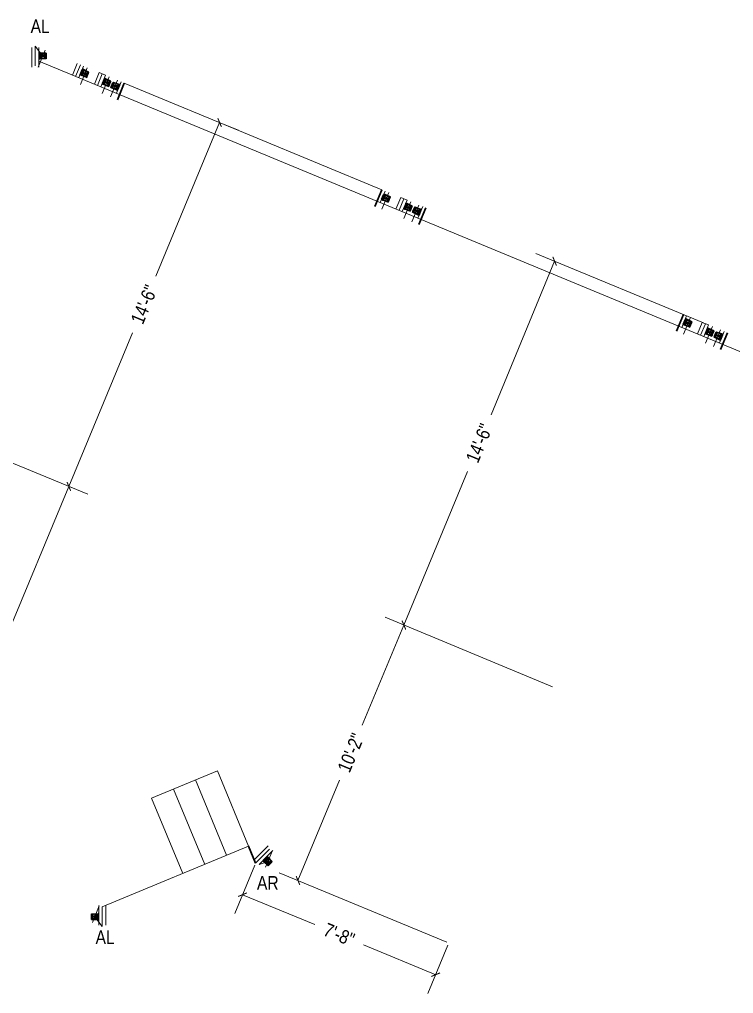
# Model space of a CAD drawing. Header units: inches. Extents: x 23376 to 25615, y 13129 to 14827.
# Drawn here: x 23553.4 to 23868.4, y 13712.7 to 14142.6 of the extents above; entities that cross this region are included whole.
import ezdxf

# ---------------------------------------------------------------- set-up
doc = ezdxf.new("R2010")
doc.units = ezdxf.units.IN
doc.header["$MEASUREMENT"] = 0
doc.layers.add('BEAMS TEXT', color=3, linetype='Continuous', lineweight=20)
doc.layers.add('FOUNDATION', color=7, linetype='Continuous', lineweight=30)
doc.layers.add('DIMENSIONS', color=3, linetype='Continuous')
doc.styles.add('ARCHENTLTD', font='technical.ttf', dxfattribs={"height": 6})
doc.dimstyles.new('ARCHENTLTD', dxfattribs={"dimscale": 0.05, "dimtxt": 6, "dimasz": 3, "dimexe": 9, "dimexo": 1, "dimgap": 2.5, "dimtad": 0, "dimdec": 1, "dimzin": 1, "dimdsep": 46, "dimlunit": 4, "dimtxsty": 'ARCHENTLTD', "dimblk": 'ARCHTICK', "dimcen": 6, "dimclrd": 256, "dimclre": 256, "dimclrt": 256, "dimazin": 0, "dimtol": 1, "dimtfac": 1, "dimtdec": 1, "dimtofl": 0, "dimtmove": 1, "dimatfit": 3, "dimldrblk": 'ARCHTICK', "dimfxl": 1, "dimfrac": 2, "dimtolj": 1, "dimtzin": 0, "dimlwd": 9, "dimlwe": 9, "dimarcsym": 0})

# ---------------------------------------------------------------- blocks, each defined once
blk = doc.blocks.new('_ArchTick')
at = {"color": 0, "linetype": 'ByBlock', "const_width": 0.15}
blk.add_lwpolyline([(-0.5, -0.5), (0.5, 0.5)], dxfattribs=at)
blk = doc.blocks.new('*D45')
at = {"layer": 'DIMENSIONS', "lineweight": 9}
for p, q in [((23855.08, 14008.72), (23781.17, 14039.34)), ((23789.48, 14035.89), (23761.42, 13968.14)), ((23722.96, 13875.3), (23751.02, 13943.05)), ((23788.56, 13848.13), (23714.65, 13878.75))]:
    blk.add_line(p, q, dxfattribs=at)
at = {"layer": 'DIMENSIONS', "lineweight": 9, "xscale": 3, "yscale": 3, "zscale": 3}
for p, rotation in [((23789.48, 14035.89), 67.49999999999942), ((23722.96, 13875.3), 247.4999999999994)]:
    blk.add_blockref('_ArchTick', p, dxfattribs=dict(at, rotation=rotation))
at = {"layer": 'DIMENSIONS', "lineweight": 9, "insert": (23756.22, 13955.6), "char_height": 6, "attachment_point": 5, "rotation": 67.5, "style": 'ARCHENTLTD'}
blk.add_mtext('\\A1;14\'-6"', dxfattribs=at)
blk = doc.blocks.new('*D46')
at = {"layer": 'DIMENSIONS', "lineweight": 9}
for p, q in [((23788.56, 13848.13), (23714.64, 13878.76)), ((23722.96, 13875.32), (23704.62, 13831.07)), ((23676.24, 13762.58), (23694.57, 13806.83)), ((23741.84, 13735.39), (23667.92, 13766.03))]:
    blk.add_line(p, q, dxfattribs=at)
at = {"layer": 'DIMENSIONS', "lineweight": 9, "xscale": 3, "yscale": 3, "zscale": 3}
for p, rotation in [((23722.96, 13875.32), 67.49033856407726), ((23676.24, 13762.58), 247.4903385640773)]:
    blk.add_blockref('_ArchTick', p, dxfattribs=dict(at, rotation=rotation))
at = {"layer": 'DIMENSIONS', "lineweight": 9, "insert": (23699.6, 13818.95), "char_height": 6, "attachment_point": 5, "rotation": 67.4903, "style": 'ARCHENTLTD'}
blk.add_mtext('\\A1;10\'-2"', dxfattribs=at)
blk = doc.blocks.new('*D47')
at = {"layer": 'DIMENSIONS', "lineweight": 9}
for p, q in [((23524.33, 13957.58), (23583.46, 13933.09)), ((23575.14, 13936.53), (23547.08, 13868.78)), ((23508.62, 13775.94), (23536.68, 13843.69)), ((23457.81, 13796.99), (23516.94, 13772.5))]:
    blk.add_line(p, q, dxfattribs=at)
at = {"layer": 'DIMENSIONS', "lineweight": 9, "xscale": 3, "yscale": 3, "zscale": 3}
for p, rotation in [((23575.14, 13936.53), 67.50000000000088), ((23508.62, 13775.94), 247.5000000000009)]:
    blk.add_blockref('_ArchTick', p, dxfattribs=dict(at, rotation=rotation))
at = {"layer": 'DIMENSIONS', "lineweight": 9, "insert": (23541.88, 13856.24), "char_height": 6, "attachment_point": 5, "rotation": 67.5, "style": 'ARCHENTLTD'}
blk.add_mtext('\\A1;14\'-6"', dxfattribs=at)
blk = doc.blocks.new('*D48')
at = {"layer": 'DIMENSIONS', "lineweight": 9}
for p, q in [((23641.66, 14097.12), (23613.6, 14029.37)), ((23642.58, 14096.74), (23649.98, 14093.68)), ((23575.14, 13936.53), (23603.2, 14004.28)), ((23576.06, 13936.15), (23583.46, 13933.09))]:
    blk.add_line(p, q, dxfattribs=at)
at = {"layer": 'DIMENSIONS', "lineweight": 9, "xscale": 3, "yscale": 3, "zscale": 3}
for p, rotation in [((23641.66, 14097.12), 67.49999999999942), ((23575.14, 13936.53), 247.4999999999994)]:
    blk.add_blockref('_ArchTick', p, dxfattribs=dict(at, rotation=rotation))
at = {"layer": 'DIMENSIONS', "lineweight": 9, "insert": (23608.4, 14016.83), "char_height": 6, "attachment_point": 5, "rotation": 67.5, "style": 'ARCHENTLTD'}
blk.add_mtext('\\A1;14\'-6"', dxfattribs=at)
blk = doc.blocks.new('*D49')
at = {"layer": 'DIMENSIONS', "lineweight": 9}
for p, q in [((23657.17, 13769.35), (23648.33, 13748)), ((23651.77, 13756.32), (23683.64, 13743.11)), ((23736.99, 13721.02), (23705.12, 13734.22)), ((23742.39, 13734.06), (23733.54, 13712.7))]:
    blk.add_line(p, q, dxfattribs=at)
at = {"layer": 'DIMENSIONS', "lineweight": 9, "xscale": 3, "yscale": 3, "zscale": 3}
for p, rotation in [((23651.77, 13756.32), 157.4999999999993), ((23736.99, 13721.02), 337.4999999999993)]:
    blk.add_blockref('_ArchTick', p, dxfattribs=dict(at, rotation=rotation))
at = {"layer": 'DIMENSIONS', "lineweight": 9, "insert": (23694.38, 13738.67), "char_height": 6, "attachment_point": 5, "rotation": 337.5, "style": 'ARCHENTLTD'}
blk.add_mtext('\\A1;7\'-8"', dxfattribs=at)

msp = doc.modelspace()

# ---------------------------------------------------------------- linework, layer by layer
for p, q in [((23561.87683, 14127.60535), (23561.87683, 14125.35454)), ((23562.01503, 14127.60729), (23561.87882, 14127.60729)), ((23562.01503, 14127.39425), (23562.01503, 14127.60729)), ((23562.01582, 14127.3903), (23562.01582, 14125.44134)), ((23562.15481, 14127.4337), (23562.15481, 14125.43936)), ((23562.2924, 14127.53931), (23565.09752, 14127.53931)), ((23562.29381, 14127.70265), (23565.09681, 14127.70265)), ((23562.29381, 14127.13981), (23562.29381, 14127.41884)), ((23562.29381, 14125.57114), (23562.29381, 14127.14964)), ((23562.30087, 14127.43216), (23562.30087, 14127.54207)), ((23562.4166, 14127.22855), (23562.4166, 14125.61887)), ((23565.09752, 14127.69852), (23562.44403, 14127.85773)), ((23562.88627, 14127.23644), (23562.88627, 14125.61887)), ((23564.44291, 14127.22855), (23564.44291, 14125.61887)), ((23564.91259, 14127.23644), (23564.91259, 14125.61887)), ((23565.09681, 14127.70265), (23565.09681, 14127.31282)), ((23565.09681, 14127.15803), (23565.09681, 14125.74773)), ((23565.09752, 14127.36418), (23565.09752, 14125.48551)), ((23562.15567, 14125.43936), (23562.0171, 14125.43936)), ((23562.29213, 14125.19278), (23562.0526, 14125.19278)), ((23562.23678, 14125.33876), (23562.12775, 14125.33876)), ((23562.23352, 14125.33812), (23565.09752, 14125.33812)), ((23565.09752, 14125.19894), (23562.25449, 14125.02381)), ((23562.29381, 14125.40837), (23562.29381, 14125.59302)), ((23565.09681, 14125.19245), (23562.29381, 14125.19245)), ((23562.30087, 14125.40672), (23562.30087, 14125.34392)), ((23565.09681, 14125.58004), (23565.09681, 14125.19245)), ((23580.10489, 14118.38301), (23580.96624, 14120.46249)), ((23580.23183, 14118.32834), (23580.10599, 14118.38046)), ((23580.31335, 14118.52516), (23580.23183, 14118.32834)), ((23580.3156, 14118.5285), (23581.06144, 14120.32911)), ((23580.4274, 14118.43522), (23581.19061, 14120.27775)), ((23580.45289, 14118.13355), (23583.04254, 14117.06089)), ((23580.5141, 14118.28499), (23583.10569, 14117.21152)), ((23580.56293, 14118.38075), (23580.52087, 14118.2792)), ((23583.04476, 14117.06443), (23580.53234, 14117.93279)), ((23580.66828, 14118.65355), (23580.5615, 14118.39576)), ((23581.26859, 14120.10281), (23580.66452, 14118.64447)), ((23580.74777, 14118.52458), (23581.36377, 14120.01172)), ((23581.1914, 14120.27742), (23581.06337, 14120.33045)), ((23581.17868, 14118.33755), (23581.79769, 14119.83198)), ((23581.41183, 14120.45301), (23581.19053, 14120.54467)), ((23581.30483, 14120.33933), (23581.2041, 14120.38105)), ((23581.33088, 14120.25319), (23581.26021, 14120.0826)), ((23581.30207, 14120.34116), (23583.94805, 14119.24516)), ((23581.33804, 14120.25201), (23581.36207, 14120.31003)), ((23584.00315, 14119.38001), (23581.41351, 14120.45267)), ((23584.00131, 14119.37375), (23581.44172, 14120.62352)), ((23582.61984, 14117.74914), (23583.23584, 14119.23628)), ((23583.05075, 14117.56211), (23583.66976, 14119.05655)), ((23583.17271, 14117.37332), (23583.89165, 14119.10899)), ((23583.25095, 14117.56405), (23583.79065, 14118.867)), ((23583.85482, 14119.02193), (23584.00315, 14119.38001)), ((23583.04254, 14117.06089), (23583.19172, 14117.42104)), ((23589.93256, 14114.31016), (23589.80672, 14114.36228)), ((23590.01409, 14114.50699), (23589.93256, 14114.31016)), ((23590.01634, 14114.51033), (23590.76217, 14116.31094)), ((23590.12814, 14114.41704), (23590.89134, 14116.25957)), ((23590.15363, 14114.11538), (23592.74327, 14113.04271)), ((23590.21484, 14114.26682), (23592.80643, 14113.19335)), ((23590.26367, 14114.36257), (23590.22161, 14114.26103)), ((23592.7455, 14113.04626), (23590.23307, 14113.91461)), ((23590.36902, 14114.63537), (23590.26224, 14114.37758)), ((23590.96932, 14116.08464), (23590.36526, 14114.62629)), ((23590.44851, 14114.5064), (23591.0645, 14115.99354)), ((23590.89213, 14116.25925), (23590.76411, 14116.31228)), ((23590.87941, 14114.31937), (23591.49842, 14115.81381)), ((23591.11257, 14116.43483), (23590.89127, 14116.5265)), ((23591.00556, 14116.32115), (23590.90483, 14116.36287)), ((23591.03161, 14116.23501), (23590.96095, 14116.06442)), ((23591.0028, 14116.32299), (23593.64879, 14115.22698)), ((23591.03877, 14116.23383), (23591.0628, 14116.29186)), ((23593.70388, 14115.36183), (23591.11424, 14116.4345)), ((23593.70205, 14115.35557), (23591.14246, 14116.60535)), ((23592.32058, 14113.73096), (23592.93657, 14115.21811)), ((23592.74327, 14113.04271), (23592.89245, 14113.40287)), ((23592.75148, 14113.54394), (23593.3705, 14115.03837)), ((23592.87345, 14113.35515), (23593.59238, 14115.09081)), ((23592.95169, 14113.54587), (23593.49139, 14114.84883)), ((23593.55556, 14115.00375), (23593.70388, 14115.36183)), ((23593.86189, 14112.94572), (23594.58083, 14114.68138)), ((23593.94143, 14113.13591), (23594.48113, 14114.43886)), ((23594.08163, 14112.99297), (23594.70064, 14114.4874)), ((23594.51857, 14112.82052), (23595.13457, 14114.30767)), ((23594.5453, 14114.59378), (23594.69363, 14114.95187)), ((23597.28322, 14113.72155), (23594.63723, 14114.81755)), ((23594.69049, 14114.94614), (23597.38412, 14114.01997)), ((23594.69363, 14114.95187), (23597.28327, 14113.8792)), ((23595.9537, 14112.21753), (23596.57271, 14113.71197)), ((23596.39064, 14112.04509), (23597.00664, 14113.53223)), ((23597.13835, 14113.52934), (23596.53428, 14112.071)), ((23596.55399, 14111.75537), (23597.31719, 14113.5979)), ((23596.69901, 14111.74227), (23597.44485, 14113.54288)), ((23596.74513, 14111.4904), (23597.60647, 14113.56988)), ((23597.20064, 14113.67972), (23597.12998, 14113.50913)), ((23597.19474, 14113.68395), (23597.21878, 14113.74197)), ((23597.27996, 14113.72221), (23597.3807, 14113.68048)), ((23597.28468, 14113.87826), (23597.50599, 14113.78659)), ((23597.3164, 14113.59823), (23597.44442, 14113.5452)), ((23593.73301, 14112.63275), (23593.88219, 14112.9929)), ((23596.32266, 14111.56008), (23593.73301, 14112.63275)), ((23593.73395, 14112.63683), (23596.12452, 14111.47429)), ((23596.38646, 14111.71045), (23593.79487, 14112.78392)), ((23596.41964, 14111.81268), (23596.37758, 14111.71114)), ((23596.53804, 14112.08008), (23596.43127, 14111.82229)), ((23596.69824, 14111.73832), (23596.61671, 14111.5415)), ((23596.61671, 14111.5415), (23596.74254, 14111.48937)), ((23713.14354, 14063.2766), (23714.00489, 14065.35608)), ((23713.27048, 14063.22192), (23713.14464, 14063.27404)), ((23713.35201, 14063.41875), (23713.27048, 14063.22192)), ((23713.35425, 14063.42209), (23714.10009, 14065.2227)), ((23713.46606, 14063.3288), (23714.22926, 14065.17134)), ((23713.49155, 14063.02714), (23716.08119, 14061.95447)), ((23713.55276, 14063.17858), (23716.14434, 14062.10511)), ((23713.60158, 14063.27433), (23713.55953, 14063.17279)), ((23716.08342, 14061.95802), (23713.57099, 14062.82637)), ((23713.70694, 14063.54713), (23713.60016, 14063.28935)), ((23714.30724, 14064.9964), (23713.70317, 14063.53805)), ((23713.78642, 14063.41816), (23714.40242, 14064.90531)), ((23714.23005, 14065.17101), (23714.10203, 14065.22404)), ((23714.21733, 14063.23113), (23714.83634, 14064.72557)), ((23714.45049, 14065.34659), (23714.22919, 14065.43826)), ((23714.34348, 14065.23291), (23714.24275, 14065.27464)), ((23714.36953, 14065.14678), (23714.29887, 14064.97618)), ((23714.34072, 14065.23475), (23716.9867, 14064.13874)), ((23714.37669, 14065.1456), (23714.40072, 14065.20362)), ((23717.0418, 14064.2736), (23714.45216, 14065.34626)), ((23717.03997, 14064.26733), (23714.48038, 14065.51711)), ((23715.65849, 14062.64272), (23716.27449, 14064.12987)), ((23716.08119, 14061.95447), (23716.23037, 14062.31463)), ((23716.0894, 14062.4557), (23716.70841, 14063.95013)), ((23716.21136, 14062.26691), (23716.9303, 14064.00257)), ((23716.28961, 14062.45764), (23716.82931, 14063.76059)), ((23716.89348, 14063.91551), (23717.0418, 14064.2736)), ((23722.97121, 14059.20374), (23722.84538, 14059.25587)), ((23723.05274, 14059.40057), (23722.97121, 14059.20374)), ((23723.05499, 14059.40391), (23723.80082, 14061.20452)), ((23723.16679, 14059.31063), (23723.92999, 14061.15316)), ((23723.19228, 14059.00896), (23725.78192, 14057.9363)), ((23723.25349, 14059.1604), (23725.84508, 14058.08693)), ((23723.30232, 14059.25615), (23723.26026, 14059.15461)), ((23725.78415, 14057.93984), (23723.27172, 14058.8082)), ((23723.40767, 14059.52896), (23723.30089, 14059.27117)), ((23724.00798, 14060.97822), (23723.40391, 14059.51988)), ((23723.48716, 14059.39999), (23724.10315, 14060.88713)), ((23723.93079, 14061.15283), (23723.80276, 14061.20586)), ((23723.91806, 14059.21296), (23724.53708, 14060.70739)), ((23724.15122, 14061.32842), (23723.92992, 14061.42008)), ((23724.04422, 14061.21474), (23723.94349, 14061.25646)), ((23724.07026, 14061.1286), (23723.9996, 14060.95801)), ((23724.04145, 14061.21657), (23726.68744, 14060.12057)), ((23724.07742, 14061.12742), (23724.10146, 14061.18544)), ((23726.74254, 14060.25542), (23724.15289, 14061.32808)), ((23726.7407, 14060.24916), (23724.18111, 14061.49893)), ((23725.35923, 14058.62455), (23725.97522, 14060.11169)), ((23725.78192, 14057.9363), (23725.9311, 14058.29645)), ((23725.79013, 14058.43752), (23726.40915, 14059.93195)), ((23725.99034, 14058.43946), (23726.53004, 14059.74241)), ((23726.59421, 14059.89734), (23726.74254, 14060.25542)), ((23726.77167, 14057.52633), (23726.92085, 14057.88649)), ((23729.36131, 14056.45367), (23726.77167, 14057.52633)), ((23726.7726, 14057.53042), (23729.16317, 14056.36788)), ((23729.42511, 14056.60404), (23726.83352, 14057.67751)), ((23726.90054, 14057.83931), (23727.61948, 14059.57497)), ((23726.98008, 14058.02949), (23727.51978, 14059.33245)), ((23727.12028, 14057.88656), (23727.7393, 14059.38099)), ((23727.55722, 14057.71411), (23728.17322, 14059.20125)), ((23727.58396, 14059.48737), (23727.73228, 14059.84545)), ((23730.32187, 14058.61514), (23727.67588, 14059.71114)), ((23727.72915, 14059.83973), (23730.42278, 14058.91355)), ((23727.73228, 14059.84545), (23730.32192, 14058.77279)), ((23728.99235, 14057.11112), (23729.61137, 14058.60555)), ((23729.42929, 14056.93867), (23730.04529, 14058.42582)), ((23730.177, 14058.42293), (23729.57294, 14056.96458)), ((23729.59264, 14056.64895), (23730.35584, 14058.49149)), ((23729.73766, 14056.63586), (23730.4835, 14058.43647)), ((23729.78378, 14056.38399), (23730.64513, 14058.46347)), ((23730.23929, 14058.57331), (23730.16863, 14058.40271)), ((23730.23339, 14058.57753), (23730.25743, 14058.63556)), ((23730.31862, 14058.61579), (23730.41935, 14058.57407)), ((23730.32334, 14058.77184), (23730.54464, 14058.68018)), ((23730.35505, 14058.49181), (23730.48308, 14058.43878)), ((23729.45829, 14056.70627), (23729.41623, 14056.60473)), ((23729.5767, 14056.97366), (23729.46992, 14056.71588)), ((23729.73689, 14056.63191), (23729.65536, 14056.43508)), ((23729.65536, 14056.43508), (23729.7812, 14056.38296)), ((23846.1822, 14008.17018), (23847.04355, 14010.24966)), ((23847.48914, 14010.24018), (23847.26784, 14010.33184)), ((23847.38214, 14010.1265), (23847.2814, 14010.16822)), ((23850.08045, 14009.16718), (23847.49081, 14010.23985)), ((23850.07862, 14009.16092), (23847.51903, 14010.4107)), ((23846.30913, 14008.11551), (23846.18329, 14008.16763)), ((23846.39066, 14008.31233), (23846.30913, 14008.11551)), ((23846.39291, 14008.31567), (23847.13874, 14010.11628)), ((23846.50471, 14008.22239), (23847.26791, 14010.06492)), ((23846.5302, 14007.92073), (23849.11984, 14006.84806)), ((23846.59141, 14008.07217), (23849.183, 14006.9987)), ((23846.64024, 14008.16792), (23846.59818, 14008.06638)), ((23849.12207, 14006.85161), (23846.60964, 14007.71996)), ((23846.74559, 14008.44072), (23846.63881, 14008.18293)), ((23847.34589, 14009.88999), (23846.74183, 14008.43164)), ((23846.82508, 14008.31175), (23847.44107, 14009.79889)), ((23847.2687, 14010.06459), (23847.14068, 14010.11762)), ((23847.25598, 14008.12472), (23847.87499, 14009.61915)), ((23847.40818, 14010.04036), (23847.33752, 14009.86977)), ((23847.37937, 14010.12833), (23850.02536, 14009.03233)), ((23847.41534, 14010.03918), (23847.43938, 14010.09721)), ((23848.69715, 14007.53631), (23849.31314, 14009.02345)), ((23849.11984, 14006.84806), (23849.26902, 14007.20821)), ((23849.12805, 14007.34928), (23849.74707, 14008.84372)), ((23849.25002, 14007.16049), (23849.96895, 14008.89616)), ((23849.32826, 14007.35122), (23849.86796, 14008.65417)), ((23849.93213, 14008.8091), (23850.08045, 14009.16718)), ((23856.09364, 14004.2975), (23856.83948, 14006.09811)), ((23856.20544, 14004.20421), (23856.96865, 14006.04675)), ((23857.04663, 14005.87181), (23856.44256, 14004.41346)), ((23856.96944, 14006.04642), (23856.84141, 14006.09945)), ((23857.18987, 14006.222), (23856.96857, 14006.31367)), ((23857.08287, 14006.10832), (23856.98214, 14006.15005)), ((23857.10892, 14006.02219), (23857.03825, 14005.85159)), ((23857.08011, 14006.11016), (23859.72609, 14005.01415)), ((23857.11608, 14006.02101), (23857.14011, 14006.07903)), ((23859.78119, 14005.14901), (23857.19155, 14006.22167)), ((23859.77935, 14005.14274), (23857.21977, 14006.39252)), ((23856.00987, 14004.09733), (23855.88403, 14004.14945)), ((23856.0914, 14004.29416), (23856.00987, 14004.09733)), ((23856.23094, 14003.90255), (23858.82058, 14002.82988)), ((23856.29214, 14004.05399), (23858.88373, 14002.98052)), ((23856.34097, 14004.14974), (23856.29891, 14004.0482)), ((23858.82281, 14002.83343), (23856.31038, 14003.70178)), ((23856.44632, 14004.42254), (23856.33954, 14004.16476)), ((23856.52581, 14004.29357), (23857.14181, 14005.78071)), ((23856.95672, 14004.10654), (23857.57573, 14005.60098)), ((23858.39788, 14003.51813), (23859.01388, 14005.00528)), ((23858.82058, 14002.82988), (23858.96976, 14003.19004)), ((23858.82879, 14003.33111), (23859.4478, 14004.82554)), ((23859.02899, 14003.33304), (23859.56869, 14004.636)), ((23859.63287, 14004.79092), (23859.78119, 14005.14901)), ((23859.81032, 14002.41992), (23859.9595, 14002.78007)), ((23862.39996, 14001.34725), (23859.81032, 14002.41992)), ((23859.81125, 14002.424), (23862.20183, 14001.26147)), ((23862.46377, 14001.49762), (23859.87218, 14002.57109)), ((23859.9392, 14002.73289), (23860.65813, 14004.46855)), ((23860.01874, 14002.92308), (23860.55844, 14004.22603)), ((23860.15893, 14002.78014), (23860.77795, 14004.27458)), ((23860.59588, 14002.6077), (23861.21187, 14004.09484)), ((23860.62261, 14004.38096), (23860.77093, 14004.73904)), ((23863.36052, 14003.50872), (23860.71454, 14004.60473)), ((23860.7678, 14004.73332), (23863.46143, 14003.80714)), ((23860.77093, 14004.73904), (23863.36057, 14003.66638)), ((23862.031, 14002.00471), (23862.65002, 14003.49914)), ((23862.49694, 14001.59985), (23862.45488, 14001.49831)), ((23862.46795, 14001.83226), (23863.08394, 14003.3194)), ((23862.61535, 14001.86725), (23862.50857, 14001.60946)), ((23863.21566, 14003.31652), (23862.61159, 14001.85817)), ((23862.6313, 14001.54254), (23863.3945, 14003.38507)), ((23862.77632, 14001.52944), (23863.52215, 14003.33005)), ((23862.82243, 14001.27757), (23863.68378, 14003.35705)), ((23863.27794, 14003.46689), (23863.20728, 14003.2963)), ((23863.27205, 14003.47112), (23863.29608, 14003.52914)), ((23863.35727, 14003.50938), (23863.458, 14003.46766)), ((23863.36199, 14003.66543), (23863.58329, 14003.57376)), ((23863.3937, 14003.3854), (23863.52173, 14003.33237)), ((23862.77554, 14001.52549), (23862.69401, 14001.32867)), ((23862.69401, 14001.32867), (23862.81985, 14001.27654)), ((23662.53532, 13773.10995), (23660.94375, 13771.51838)), ((23661.12304, 13771.11034), (23660.95366, 13771.27971)), ((23663.11109, 13769.13098), (23660.97694, 13771.01747)), ((23661.2009, 13771.38119), (23661.10291, 13771.47917)), ((23662.48154, 13772.8596), (23661.10341, 13771.48147)), ((23661.18712, 13771.2527), (23661.11002, 13771.3298)), ((23663.10601, 13769.12689), (23661.12399, 13771.10892)), ((23661.18436, 13771.25455), (23663.20951, 13769.2294)), ((23662.61051, 13772.792), (23661.20029, 13771.38179)), ((23661.28049, 13771.25543), (23661.23608, 13771.21103)), ((23661.27666, 13771.2616), (23661.40723, 13771.39216)), ((23661.39176, 13771.37669), (23662.50793, 13772.49286)), ((23662.65055, 13772.46183), (23661.51234, 13771.32362)), ((23662.98824, 13772.1353), (23661.84445, 13770.99151)), ((23662.48376, 13772.86295), (23662.63441, 13773.0136)), ((23662.50098, 13772.48591), (23662.69828, 13772.68321)), ((23662.63441, 13773.0136), (23662.5381, 13773.10991)), ((23662.7127, 13772.68764), (23662.79041, 13772.76536)), ((23662.78247, 13772.76939), (23664.76599, 13770.78588)), ((23662.89896, 13772.8839), (23664.88099, 13770.90187)), ((23664.08337, 13771.02901), (23662.94516, 13769.8908)), ((23663.38008, 13769.40096), (23663.10601, 13769.12689)), ((23664.87857, 13770.89846), (23663.11485, 13772.88733)), ((23664.42106, 13770.70248), (23663.27727, 13769.55869)), ((23664.64215, 13770.66204), (23663.31373, 13769.33362)), ((23664.49589, 13770.51677), (23663.49865, 13769.51953)), ((23664.88099, 13770.90187), (23664.60534, 13770.62622)), ((23585.18445, 13747.86343), (23588.02747, 13748.03856)), ((23588.04844, 13747.72424), (23585.18445, 13747.72424)), ((23585.18445, 13745.69818), (23585.18445, 13747.57685)), ((23587.98956, 13745.52305), (23585.18445, 13745.52305)), ((23585.18445, 13745.36384), (23587.83794, 13745.20463)), ((23585.18515, 13747.86991), (23587.98816, 13747.86991)), ((23585.18515, 13747.48232), (23585.18515, 13747.86991)), ((23585.18515, 13745.90433), (23585.18515, 13747.31464)), ((23585.18515, 13745.35971), (23585.18515, 13745.74954)), ((23587.98816, 13745.35971), (23585.18515, 13745.35971)), ((23585.36938, 13745.82592), (23585.36938, 13747.44349)), ((23585.83905, 13745.83382), (23585.83905, 13747.44349)), ((23587.39569, 13745.82592), (23587.39569, 13747.44349)), ((23587.86537, 13745.83382), (23587.86537, 13747.44349)), ((23587.9811, 13747.65564), (23587.9811, 13747.71844)), ((23587.9811, 13745.6302), (23587.9811, 13745.52029)), ((23587.98816, 13747.65399), (23587.98816, 13747.46934)), ((23587.98816, 13747.49123), (23587.98816, 13745.91272)), ((23587.98816, 13745.92255), (23587.98816, 13745.64352)), ((23587.98983, 13747.86958), (23588.22937, 13747.86958)), ((23588.04519, 13747.7236), (23588.15422, 13747.7236)), ((23588.12629, 13747.623), (23588.26487, 13747.623)), ((23588.12715, 13745.62866), (23588.12715, 13747.623)), ((23588.26614, 13745.67206), (23588.26614, 13747.62102)), ((23588.26694, 13745.66811), (23588.26694, 13745.45507)), ((23588.26694, 13745.45507), (23588.40315, 13745.45507)), ((23588.40514, 13745.45701), (23588.40514, 13747.70782))]:
    msp.add_line(p, q)
for centre in [(23563.69496, 14126.44077), (23582.23029, 14118.76318), (23591.93103, 14114.745), (23595.51106, 14113.26211), (23715.26894, 14063.65677), (23724.96968, 14059.63859), (23728.54971, 14058.15569), (23848.3076, 14008.55035), (23858.00833, 14004.53218), (23861.58837, 14003.04928), (23662.99744, 13771.00085), (23586.58701, 13746.62159)]:
    msp.add_circle(centre, 0.42938)
for centre, radius, start, end in [((23562.41966, 14127.30851), 0.41361, 107.9574995, 168.0371623), ((23562.39183, 14127.49667), 0.36481, 81.7736503, 180.8043792), ((23562.28113, 14127.41487), 0.12913, 85.3407127, 167.9577823), ((23562.22294, 14127.40783), 0.07342, 8.6253161, 158.0658338), ((23562.27737, 14127.23249), 0.09234, 280.6766562, 79.3233438), ((23562.65144, 14127.19551), 0.23838, 9.8865312, 170.1134688), ((23563.66653, 14127.59308), 0.15198, 200.7209144, 339.2790856), ((23564.67775, 14127.19551), 0.23838, 9.8865312, 170.1134688), ((23565.08328, 14127.23531), 0.08011, 80.0605185, 279.9394815), ((23562.07216, 14125.38653), 0.19473, 173.1441424, 264.2359446), ((23562.22409, 14125.35322), 0.33081, 184.6665913, 275.2728902), ((23562.13306, 14125.45667), 0.11803, 179.7845666, 267.4210714), ((23562.22607, 14125.40597), 0.06774, 263.8966452, 2.0291008), ((23562.27737, 14125.66227), 0.09234, 280.6766562, 79.3233438), ((23562.65144, 14125.64838), 0.23485, 179.4979927, 0.5020073), ((23563.67329, 14125.29848), 0.16042, 15.825352, 158.1641092), ((23564.67775, 14125.64838), 0.23485, 179.4979927, 0.5020073), ((23565.08801, 14125.66284), 0.08503, 83.8611199, 276.1388801), ((23580.62228, 14118.28634), 0.36481, 156.6956208, 255.7263497), ((23580.71999, 14118.44952), 0.41361, 169.4628377, 229.5425005), ((23580.55131, 14118.40427), 0.12913, 169.5422177, 252.1592873), ((23580.50025, 14118.43305), 0.07342, 179.4341662, 328.8746839), ((23580.61764, 14118.57421), 0.09234, 258.1766562, 56.8233438), ((23580.97738, 14118.46523), 0.23838, 167.3865312, 327.6134688), ((23581.13446, 14120.35819), 0.19473, 73.2640554, 164.3558576), ((23581.28758, 14120.33082), 0.33081, 62.2271098, 152.8334087), ((23581.16388, 14120.27008), 0.11803, 70.0789286, 157.7154334), ((23581.21853, 14120.0249), 0.09234, 258.1766562, 56.8233438), ((23581.26922, 14120.28133), 0.06774, 335.4708992, 73.6033548), ((23581.56944, 14119.89459), 0.23485, 336.9979927, 158.0020073), ((23581.76305, 14117.70946), 0.15198, 358.2209144, 136.7790856), ((23582.64741, 14119.82681), 0.16042, 179.3358908, 321.674648), ((23582.84945, 14117.68979), 0.23838, 167.3865312, 327.6134688), ((23583.44151, 14119.11916), 0.23485, 336.9979927, 158.0020073), ((23583.81501, 14118.9488), 0.08503, 61.3611199, 253.6388801), ((23583.20887, 14117.49783), 0.08011, 57.5605185, 257.4394815), ((23590.32302, 14114.26816), 0.36481, 156.6956208, 255.7263497), ((23590.42073, 14114.43135), 0.41361, 169.4628377, 229.5425005), ((23590.25205, 14114.3861), 0.12913, 169.5422177, 252.1592873), ((23590.20098, 14114.41487), 0.07342, 179.4341662, 328.8746839), ((23590.31837, 14114.55603), 0.09234, 258.1766562, 56.8233438), ((23590.67811, 14114.44705), 0.23838, 167.3865312, 327.6134688), ((23590.83519, 14116.34001), 0.19473, 73.2640554, 164.3558576), ((23590.98831, 14116.31265), 0.33081, 62.2271098, 152.8334087), ((23590.86462, 14116.2519), 0.11803, 70.0789286, 157.7154334), ((23590.91927, 14116.00673), 0.09234, 258.1766562, 56.8233438), ((23590.96995, 14116.26315), 0.06774, 335.4708992, 73.6033548), ((23591.27017, 14115.87642), 0.23485, 336.9979927, 158.0020073), ((23591.46379, 14113.69128), 0.15198, 358.2209144, 136.7790856), ((23592.34814, 14115.80864), 0.16042, 179.3358908, 321.674648), ((23592.55018, 14113.67162), 0.23838, 167.3865312, 327.6134688), ((23592.90961, 14113.47966), 0.08011, 57.5605185, 257.4394815), ((23593.14224, 14115.10098), 0.23485, 336.9979927, 158.0020073), ((23593.51574, 14114.93062), 0.08503, 61.3611199, 253.6388801), ((23594.52175, 14114.51392), 0.08503, 241.3611199, 73.6388801), ((23594.90631, 14114.37028), 0.23485, 336.9979927, 158.0020073), ((23595.96822, 14114.30915), 0.16042, 173.325352, 315.6641092), ((23596.77838, 14113.59484), 0.23485, 336.9979927, 158.0020073), ((23597.11865, 14113.43886), 0.09234, 78.1766562, 236.8233438), ((23597.26414, 14113.65601), 0.06774, 61.3966452, 159.5291008), ((23597.33066, 14113.57358), 0.11803, 337.2845666, 64.9210714), ((23597.28615, 14113.704), 0.33081, 342.1665913, 72.7728902), ((23597.41377, 14113.61508), 0.19473, 330.6441424, 61.7359446), ((23593.92436, 14113.05933), 0.08011, 237.5605185, 77.4394815), ((23594.31425, 14112.94092), 0.23838, 167.3865312, 327.6134688), ((23595.09635, 14112.18662), 0.15198, 358.2209144, 136.7790856), ((23596.18632, 14112.16548), 0.23838, 167.3865312, 327.6134688), ((23596.31092, 14111.78789), 0.36481, 239.2736503, 338.3043792), ((23596.35721, 14111.97238), 0.41361, 265.4574995, 325.5371623), ((23596.44449, 14111.8211), 0.12913, 242.8407127, 325.4577823), ((23596.51776, 14111.98816), 0.09234, 78.1766562, 236.8233438), ((23596.50095, 14111.80534), 0.07342, 166.1253161, 315.5658338), ((23713.66093, 14063.17993), 0.36481, 156.6956208, 255.7263497), ((23713.75865, 14063.34311), 0.41361, 169.4628377, 229.5425005), ((23713.58996, 14063.29786), 0.12913, 169.5422177, 252.1592873), ((23713.5389, 14063.32664), 0.07342, 179.4341662, 328.8746839), ((23713.65629, 14063.4678), 0.09234, 258.1766562, 56.8233438), ((23714.01603, 14063.35882), 0.23838, 167.3865312, 327.6134688), ((23714.17311, 14065.25178), 0.19473, 73.2640554, 164.3558576), ((23714.32623, 14065.22441), 0.33081, 62.2271098, 152.8334087), ((23714.20253, 14065.16366), 0.11803, 70.0789286, 157.7154334), ((23714.25719, 14064.91849), 0.09234, 258.1766562, 56.8233438), ((23714.30787, 14065.17491), 0.06774, 335.4708992, 73.6033548), ((23714.60809, 14064.78818), 0.23485, 336.9979927, 158.0020073), ((23714.80171, 14062.60304), 0.15198, 358.2209144, 136.7790856), ((23715.68606, 14064.7204), 0.16042, 179.3358908, 321.674648), ((23715.8881, 14062.58338), 0.23838, 167.3865312, 327.6134688), ((23716.24753, 14062.39142), 0.08011, 57.5605185, 257.4394815), ((23716.48016, 14064.01274), 0.23485, 336.9979927, 158.0020073), ((23716.85366, 14063.84238), 0.08503, 61.3611199, 253.6388801), ((23723.36167, 14059.16175), 0.36481, 156.6956208, 255.7263497), ((23723.45938, 14059.32493), 0.41361, 169.4628377, 229.5425005), ((23723.2907, 14059.27968), 0.12913, 169.5422177, 252.1592873), ((23723.23964, 14059.30846), 0.07342, 179.4341662, 328.8746839), ((23723.35702, 14059.44962), 0.09234, 258.1766562, 56.8233438), ((23723.71676, 14059.34064), 0.23838, 167.3865312, 327.6134688), ((23723.87385, 14061.2336), 0.19473, 73.2640554, 164.3558576), ((23724.02696, 14061.20623), 0.33081, 62.2271098, 152.8334087), ((23723.90327, 14061.14549), 0.11803, 70.0789286, 157.7154334), ((23723.95792, 14060.90031), 0.09234, 258.1766562, 56.8233438), ((23724.0086, 14061.15674), 0.06774, 335.4708992, 73.6033548), ((23724.30882, 14060.77), 0.23485, 336.9979927, 158.0020073), ((23724.50244, 14058.58487), 0.15198, 358.2209144, 136.7790856), ((23725.3868, 14060.70222), 0.16042, 179.3358908, 321.674648), ((23725.58883, 14058.5652), 0.23838, 167.3865312, 327.6134688), ((23725.94826, 14058.37324), 0.08011, 57.5605185, 257.4394815), ((23726.1809, 14059.99456), 0.23485, 336.9979927, 158.0020073), ((23726.55439, 14059.82421), 0.08503, 61.3611199, 253.6388801), ((23726.96302, 14057.95292), 0.08011, 237.5605185, 77.4394815), ((23727.35291, 14057.8345), 0.23838, 167.3865312, 327.6134688), ((23727.5604, 14059.40751), 0.08503, 241.3611199, 73.6388801), ((23727.94497, 14059.26386), 0.23485, 336.9979927, 158.0020073), ((23729.00687, 14059.20274), 0.16042, 173.325352, 315.6641092), ((23729.81704, 14058.48843), 0.23485, 336.9979927, 158.0020073), ((23730.15731, 14058.33244), 0.09234, 78.1766562, 236.8233438), ((23730.30279, 14058.5496), 0.06774, 61.3966452, 159.5291008), ((23730.36932, 14058.46716), 0.11803, 337.2845666, 64.9210714), ((23730.3248, 14058.59758), 0.33081, 342.1665913, 72.7728902), ((23730.45243, 14058.50866), 0.19473, 330.6441424, 61.7359446), ((23728.13501, 14057.08021), 0.15198, 358.2209144, 136.7790856), ((23729.22498, 14057.05906), 0.23838, 167.3865312, 327.6134688), ((23729.34957, 14056.68148), 0.36481, 239.2736503, 338.3043792), ((23729.39587, 14056.86596), 0.41361, 265.4574995, 325.5371623), ((23729.48314, 14056.71469), 0.12913, 242.8407127, 325.4577823), ((23729.55641, 14056.88175), 0.09234, 78.1766562, 236.8233438), ((23729.5396, 14056.69893), 0.07342, 166.1253161, 315.5658338), ((23847.21176, 14010.14536), 0.19473, 73.2640554, 164.3558576), ((23847.36488, 14010.11799), 0.33081, 62.2271098, 152.8334087), ((23847.24119, 14010.05725), 0.11803, 70.0789286, 157.7154334), ((23846.69959, 14008.07351), 0.36481, 156.6956208, 255.7263497), ((23846.7973, 14008.2367), 0.41361, 169.4628377, 229.5425005), ((23846.62862, 14008.19144), 0.12913, 169.5422177, 252.1592873), ((23846.57755, 14008.22022), 0.07342, 179.4341662, 328.8746839), ((23846.69494, 14008.36138), 0.09234, 258.1766562, 56.8233438), ((23847.05468, 14008.2524), 0.23838, 167.3865312, 327.6134688), ((23847.29584, 14009.81207), 0.09234, 258.1766562, 56.8233438), ((23847.34652, 14010.0685), 0.06774, 335.4708992, 73.6033548), ((23847.64674, 14009.68176), 0.23485, 336.9979927, 158.0020073), ((23847.84036, 14007.49663), 0.15198, 358.2209144, 136.7790856), ((23848.72471, 14009.61398), 0.16042, 179.3358908, 321.674648), ((23848.92675, 14007.47697), 0.23838, 167.3865312, 327.6134688), ((23849.28618, 14007.28501), 0.08011, 57.5605185, 257.4394815), ((23849.51881, 14008.90633), 0.23485, 336.9979927, 158.0020073), ((23849.89231, 14008.73597), 0.08503, 61.3611199, 253.6388801), ((23856.9125, 14006.12719), 0.19473, 73.2640554, 164.3558576), ((23857.06562, 14006.09982), 0.33081, 62.2271098, 152.8334087), ((23856.94192, 14006.03907), 0.11803, 70.0789286, 157.7154334), ((23856.99657, 14005.7939), 0.09234, 258.1766562, 56.8233438), ((23857.04726, 14006.05032), 0.06774, 335.4708992, 73.6033548), ((23857.34748, 14005.66359), 0.23485, 336.9979927, 158.0020073), ((23856.40032, 14004.05534), 0.36481, 156.6956208, 255.7263497), ((23856.49803, 14004.21852), 0.41361, 169.4628377, 229.5425005), ((23856.32935, 14004.17327), 0.12913, 169.5422177, 252.1592873), ((23856.27829, 14004.20205), 0.07342, 179.4341662, 328.8746839), ((23856.39568, 14004.3432), 0.09234, 258.1766562, 56.8233438), ((23856.75542, 14004.23423), 0.23838, 167.3865312, 327.6134688), ((23857.54109, 14003.47845), 0.15198, 358.2209144, 136.7790856), ((23858.42545, 14005.59581), 0.16042, 179.3358908, 321.674648), ((23858.62749, 14003.45879), 0.23838, 167.3865312, 327.6134688), ((23858.98691, 14003.26683), 0.08011, 57.5605185, 257.4394815), ((23859.21955, 14004.88815), 0.23485, 336.9979927, 158.0020073), ((23859.59305, 14004.71779), 0.08503, 61.3611199, 253.6388801), ((23860.00167, 14002.8465), 0.08011, 237.5605185, 77.4394815), ((23860.39156, 14002.72809), 0.23838, 167.3865312, 327.6134688), ((23860.59906, 14004.30109), 0.08503, 241.3611199, 73.6388801), ((23860.98362, 14004.15745), 0.23485, 336.9979927, 158.0020073), ((23861.17366, 14001.9738), 0.15198, 358.2209144, 136.7790856), ((23862.04552, 14004.09633), 0.16042, 173.325352, 315.6641092), ((23862.26363, 14001.95265), 0.23838, 167.3865312, 327.6134688), ((23862.59506, 14001.77533), 0.09234, 78.1766562, 236.8233438), ((23862.57825, 14001.59252), 0.07342, 166.1253161, 315.5658338), ((23862.85569, 14003.38201), 0.23485, 336.9979927, 158.0020073), ((23863.19596, 14003.22603), 0.09234, 78.1766562, 236.8233438), ((23863.34144, 14003.44319), 0.06774, 61.3966452, 159.5291008), ((23863.40797, 14003.36075), 0.11803, 337.2845666, 64.9210714), ((23863.36346, 14003.49117), 0.33081, 342.1665913, 72.7728902), ((23863.49108, 14003.40225), 0.19473, 330.6441424, 61.7359446), ((23862.38822, 14001.57507), 0.36481, 239.2736503, 338.3043792), ((23862.43452, 14001.75955), 0.41361, 265.4574995, 325.5371623), ((23862.5218, 14001.60827), 0.12913, 242.8407127, 325.4577823), ((23661.18837, 13771.27189), 0.33081, 139.6665913, 230.2728902), ((23661.10449, 13771.40288), 0.19473, 128.1441424, 219.2359446), ((23661.19715, 13771.40942), 0.11803, 134.7845666, 222.4210714), ((23661.22707, 13771.3078), 0.06774, 218.8966452, 317.0291008), ((23661.44458, 13771.45275), 0.09234, 235.6766562, 34.3233438), ((23661.69926, 13771.17843), 0.23485, 134.4979927, 315.5020073), ((23662.1744, 13770.20845), 0.16042, 330.825352, 113.1641092), ((23662.70926, 13772.51621), 0.41361, 62.9574995, 123.0371623), ((23662.55489, 13772.56306), 0.09234, 235.6766562, 34.3233438), ((23662.82263, 13772.66893), 0.36481, 36.7736503, 135.8043792), ((23662.64039, 13772.72553), 0.07342, 323.6253161, 113.0658338), ((23662.68651, 13772.68937), 0.12913, 40.3407127, 122.9577823), ((23662.79324, 13772.27241), 0.23838, 324.8865312, 125.1134688), ((23663.13208, 13769.74561), 0.23485, 134.4979927, 315.5020073), ((23663.4324, 13769.46573), 0.08503, 38.8611199, 231.1388801), ((23663.79215, 13771.83576), 0.15198, 155.7209144, 294.2790856), ((23664.22606, 13770.83959), 0.23838, 324.8865312, 125.1134688), ((23664.54096, 13770.58098), 0.08011, 35.0605185, 234.9394815), ((23588.05787, 13747.70914), 0.33081, 4.6665913, 95.2728902), ((23585.19396, 13747.39953), 0.08503, 263.8611199, 96.1388801), ((23585.19869, 13745.82705), 0.08011, 260.0605185, 99.9394815), ((23585.60422, 13747.41398), 0.23485, 359.4979927, 180.5020073), ((23585.60422, 13745.86685), 0.23838, 189.8865312, 350.1134688), ((23586.60868, 13747.76389), 0.16042, 195.825352, 338.1641092), ((23586.61544, 13745.46928), 0.15198, 20.7209144, 159.2790856), ((23587.63053, 13747.41398), 0.23485, 359.4979927, 180.5020073), ((23587.63053, 13745.86685), 0.23838, 189.8865312, 350.1134688), ((23587.89014, 13745.56569), 0.36481, 261.7736503, 0.8043792), ((23588.00459, 13747.40009), 0.09234, 100.6766562, 259.3233438), ((23588.00459, 13745.82987), 0.09234, 100.6766562, 259.3233438), ((23588.05902, 13745.65453), 0.07342, 188.6253161, 338.0658338), ((23588.0559, 13747.65639), 0.06774, 83.8966452, 182.0291008), ((23587.86231, 13745.75385), 0.41361, 287.9574995, 348.0371623), ((23588.00084, 13745.64749), 0.12913, 265.3407127, 347.9577823), ((23588.14891, 13747.60569), 0.11803, 359.7845666, 87.4210714), ((23588.20981, 13747.67583), 0.19473, 353.1441424, 84.2359446)]:
    msp.add_arc(centre, radius, start, end)
at = {"layer": 'FOUNDATION', "lineweight": 9}
for p, q in [((23560.35891, 14122.14004), (23560.35891, 14130.79918)), ((23560.35891, 14122.14004), (23560.35891, 14130.79918)), ((23558.85891, 14121.51872), (23558.85891, 14130.17786)), ((23561.85891, 14121.51872), (23561.85891, 14130.17786)), ((24012.89364, 13937.4), (23561.85891, 14124.2247)), ((23578.8365, 14123.14551), (23576.73174, 14118.06418)), ((23580.22232, 14122.57149), (23578.11756, 14117.49015)), ((23581.60814, 14121.99746), (23579.50338, 14116.91613)), ((23588.53724, 14119.12734), (23586.43248, 14114.046)), ((23589.92306, 14118.55331), (23587.8183, 14113.47198)), ((23588.53724, 14119.12734), (23591.30887, 14117.97929)), ((23591.30887, 14117.97929), (23589.20412, 14112.89795)), ((23598.23797, 14115.10916), (23596.13321, 14110.02782)), ((23656.44238, 14091.00011), (23599.62379, 14114.53514)), ((23656.44238, 14091.00011), (23713.26097, 14067.46507)), ((23713.26097, 14067.46507), (23711.15621, 14062.38374)), ((23714.64679, 14066.89105), (23712.54203, 14061.80971)), ((23714.64679, 14066.89105), (23712.54203, 14061.80971)), ((23721.57589, 14064.02092), (23719.47113, 14058.93959)), ((23722.96171, 14063.4469), (23720.85695, 14058.36556)), ((23721.57589, 14064.02092), (23724.34753, 14062.87287)), ((23724.34753, 14062.87287), (23722.24277, 14057.79154)), ((23731.27662, 14060.00275), (23729.17187, 14054.92141)), ((23846.29963, 14012.35866), (23844.19487, 14007.27732)), ((23847.68545, 14011.78463), (23845.58069, 14006.7033)), ((23854.61454, 14008.91451), (23852.50978, 14003.83317)), ((23856.00036, 14008.34048), (23853.8956, 14003.25915)), ((23854.61454, 14008.91451), (23857.38618, 14007.76646)), ((23857.38618, 14007.76646), (23855.28142, 14002.68512)), ((23864.31528, 14004.89633), (23862.21052, 13999.815)), ((23640.66801, 13810.97142), (23611.57597, 13798.89237)), ((23640.66801, 13810.97142), (23654.47263, 13777.72337)), ((23630.97066, 13806.94507), (23644.77529, 13773.69702)), ((23621.27331, 13802.91872), (23635.07794, 13769.67068)), ((23611.57597, 13798.89237), (23625.38059, 13765.64433)), ((23654.47263, 13777.72337), (23589.92306, 13750.92232)), ((23663.05825, 13777.90086), (23656.93532, 13771.77793)), ((23657.55664, 13770.27793), (23663.67957, 13776.40086)), ((23663.67957, 13776.40086), (23657.55664, 13770.27793)), ((23665.17957, 13775.77954), (23659.05664, 13769.6566)), ((23588.42306, 13751.54364), (23588.42306, 13742.8845)), ((23589.92306, 13750.92232), (23589.92306, 13742.26318)), ((23589.92306, 13750.92232), (23589.92306, 13742.26318)), ((23591.42306, 13751.54364), (23591.42306, 13742.8845))]:
    msp.add_line(p, q, dxfattribs=at)
at = {"layer": 'FOUNDATION', "color": 6, "lineweight": 9}
for p, q in [((23563.69496, 14126.44077), (23560.35891, 14130.79918)), ((23564.74734, 14128.98144), (23561.68587, 14121.5904)), ((23583.28267, 14121.30385), (23580.2212, 14113.91281)), ((23592.98341, 14117.28567), (23589.92194, 14109.89464)), ((23596.56344, 14115.80278), (23593.50197, 14108.41174)), ((23716.32132, 14066.19744), (23713.25986, 14058.8064)), ((23726.02206, 14062.17926), (23722.96059, 14054.78822)), ((23729.60209, 14060.69636), (23726.54063, 14053.30532)), ((23849.35998, 14011.09102), (23846.29851, 14003.69998)), ((23859.06071, 14007.07285), (23855.99924, 13999.68181)), ((23862.64075, 14005.58995), (23859.57928, 13998.19891)), ((23661.94506, 13768.46018), (23665.00653, 13775.85122)), ((23662.99744, 13771.00085), (23659.05664, 13769.6566)), ((23585.53463, 13744.08092), (23588.5961, 13751.47196)), ((23586.58701, 13746.62159), (23589.92306, 13742.26318))]:
    msp.add_line(p, q, dxfattribs=at)
at = {"layer": 'FOUNDATION', "lineweight": 30}
for p, q in [((23599.62379, 14114.53514), (23596.56232, 14107.1441)), ((23713.26097, 14067.46507), (23710.19951, 14060.07404)), ((23732.66244, 14059.42872), (23729.60098, 14052.03769)), ((23846.29963, 14012.35866), (23843.23816, 14004.96762)), ((23865.7011, 14004.32231), (23862.63963, 13996.93127)), ((23654.47361, 13777.72102), (23657.55664, 13770.27793))]:
    msp.add_line(p, q, dxfattribs=at)

# ---------------------------------------------------------------- texts
at = {"layer": 'BEAMS TEXT', "linetype": 'Continuous', "lineweight": 9, "char_height": 6, "attachment_point": 5, "rotation": 359.6375, "style": 'ARCHENTLTD'}
for s, insert in [('AL \\P\\P  ', (23562.44557, 14129.57929)), ('AR \\P\\P  ', (23662.87671, 13751.5473)), ('AL \\P\\P  ', (23591.09723, 13727.54047))]:
    msp.add_mtext(s, dxfattribs=dict(at, insert=insert))

# ---------------------------------------------------------------- dimensions: what is measured, and where the dimension line sits
at = {"layer": 'DIMENSIONS', "lineweight": 9}
for p1, p2, distance, picture, middle in [((23575.14098, 13936.53118), (23641.66031, 14097.12304), 0, '*D48', (23608.40065, 14016.82711)), ((23789.48103, 13847.74862), (23856.00036, 14008.34048), 72, '*D45', (23756.22137, 13955.59776)), ((23523.40373, 13957.96145), (23456.8844, 13797.36959), 56, '*D47', (23541.88132, 13856.23525)), ((23789.48103, 13847.74862), (23742.76141, 13735.01124), -72.01214, '*D46', (23699.59532, 13818.949)), ((23657.55664, 13770.27793), (23742.77113, 13734.98093), -15.11172, '*D49', (23694.38088, 13738.66801))]:
    dim = msp.add_aligned_dim(p1=p1, p2=p2, distance=distance, dimstyle='ARCHENTLTD', override={"dimscale": 1, "dimtol": 0, "dimtix": 0, "dimtofl": 0, "dimtmove": 1, "dimatfit": 3}, dxfattribs=at)
    dim.commit()
    dim.dimension.update_dxf_attribs({"geometry": picture, "text_midpoint": middle})

doc.saveas('drawing.dxf')
